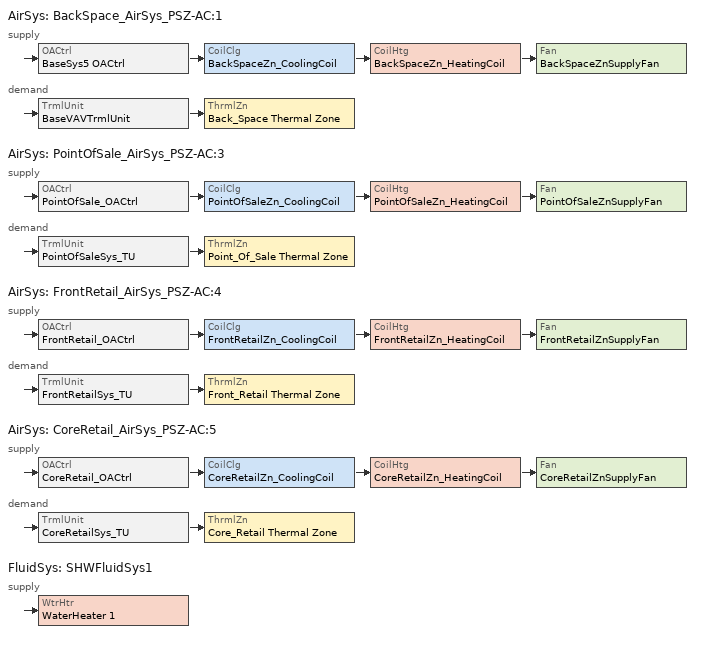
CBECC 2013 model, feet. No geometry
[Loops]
AirSys 'BackSpace_AirSys_PSZ-AC:1'
 supply: OACtrl 'BaseSys5 OACtrl' > CoilClg 'BackSpaceZn_CoolingCoil' > CoilHtg 'BackSpaceZn_HeatingCoil' > Fan 'BackSpaceZnSupplyFan'
 demand: TrmlUnit 'BaseVAVTrmlUnit' > ThrmlZn 'Back_Space Thermal Zone'
AirSys 'PointOfSale_AirSys_PSZ-AC:3'
 supply: OACtrl 'PointOfSale_OACtrl' > CoilClg 'PointOfSaleZn_CoolingCoil' > CoilHtg 'PointOfSaleZn_HeatingCoil' > Fan 'PointOfSaleZnSupplyFan'
 demand: TrmlUnit 'PointOfSaleSys_TU' > ThrmlZn 'Point_Of_Sale Thermal Zone'
AirSys 'FrontRetail_AirSys_PSZ-AC:4'
 supply: OACtrl 'FrontRetail_OACtrl' > CoilClg 'FrontRetailZn_CoolingCoil' > CoilHtg 'FrontRetailZn_HeatingCoil' > Fan 'FrontRetailZnSupplyFan'
 demand: TrmlUnit 'FrontRetailSys_TU' > ThrmlZn 'Front_Retail Thermal Zone'
AirSys 'CoreRetail_AirSys_PSZ-AC:5'
 supply: OACtrl 'CoreRetail_OACtrl' > CoilClg 'CoreRetailZn_CoolingCoil' > CoilHtg 'CoreRetailZn_HeatingCoil' > Fan 'CoreRetailZnSupplyFan'
 demand: TrmlUnit 'CoreRetailSys_TU' > ThrmlZn 'Core_Retail Thermal Zone'
FluidSys 'SHWFluidSys1'
 supply: WtrHtr 'WaterHeater 1'
[Proj]
050016RetlMed-SG-Baseline: ZipCode=95715; AutoHardSizeAirFlowPerSqFt=1; AutoHardSizeAirFlowPerTon=400; CompType=NewComplete
[Bldg]
Retail Standalone: TotStoryCnt=1; AboveGrdStoryCnt=1
[Story]
BuildingStory 1: Z=0; FlrToFlrHgt=20; FlrToCeilingHgt=20
[Spc] Story=BuildingStory 1; SHWFluidSegRef=SHWSupply1
Name | ThrmlZnRef | Area | FlrToCeilingHgt | SpcFuncDefaultsRef | OccSchRef | InfSchRef[1] | IntLtgRegSchRef | RecptSchRef | ProcGasSchRef | CommRfrgEqpSchRef | HotWtrHtgSchRef | CondgType | RecptPwrDens
Back_Space | Back_Space Thermal Zone | 4089.1 | 20 | Retail Back_Space | AssemblyOccupancy | AssemblyInfiltration | AssemblyLights | AssemblyReceptacle | RetailGasEquipment | AssemblyReceptacle | RetailHotWater
Core_Retail | Core_Retail Thermal Zone | 17227.4 | 20 | Retail Sales | RetailOccupancy | RetailInfiltration | RetailLights | RetailReceptacle | RetailGasEquipment | RetailRefrigeration | RetailHotWater
Front_Entry | Front_Entry Thermal Zone | 129.2 |  | Retail, Main Entry |  | AssemblyInfiltration |  |  |  |  |  | Unconditioned | 0
Front_Retail | Front_Retail Thermal Zone | 1623.3 |  | Retail Sales | RetailOccupancy | RetailInfiltration | RetailLights | RetailReceptacle | RetailGasEquipment | RetailRefrigeration | RetailHotWater
Point_Of_Sale | Point_Of_Sale Thermal Zone | 1623.3 |  | Retail Sales | RetailOccupancy | RetailInfiltration | RetailLights | RetailReceptacle | RetailGasEquipment | RetailRefrigeration | RetailHotWater
[ThrmlZn]
Name | PriAirCondgSysRef | ClgTstatSchRef | HtgTstatSchRef | VentCtrlMthd | Type
Back_Space Thermal Zone | BackSpace_AirSys_PSZ-AC:1 | AssemblyCooling | AssemblyHeating | CO2Sensors
Core_Retail Thermal Zone | CoreRetail_AirSys_PSZ-AC:5 | RetailCooling | RetailHeating | CO2Sensors
Front_Retail Thermal Zone | FrontRetail_AirSys_PSZ-AC:4 | RetailCooling | RetailHeating | CO2Sensors | Conditioned
Point_Of_Sale Thermal Zone | PointOfSale_AirSys_PSZ-AC:3 | RetailCooling | RetailHeating | CO2Sensors
Front_Entry Thermal Zone |  |  |  |  | Unconditioned
[AirSys] Type=SZAC; AvailSchRef=RetailHVACAvail; NightCycleFanCtrl=CycleOnCallPrimaryZone
BackSpace_AirSys_PSZ-AC:1: CtrlSysType=DDCToZone; CtrlZnRef=Back_Space Thermal Zone; ReheatCtrlMthd=DualMaximum; ClgCtrl=NoSATControl
PointOfSale_AirSys_PSZ-AC:3: CtrlZnRef=Point_Of_Sale Thermal Zone
FrontRetail_AirSys_PSZ-AC:4: CtrlZnRef=Front_Retail Thermal Zone
CoreRetail_AirSys_PSZ-AC:5: CtrlZnRef=Core_Retail Thermal Zone
[AirSeg]
Name | Sys | Type | Path
BackSpaceSys_SupAirSeg | BackSpace_AirSys_PSZ-AC:1 | Supply | Ducted
BaseSys5 RetAirSeg | BackSpace_AirSys_PSZ-AC:1 | Return
PointOfSaleSys_SupAirSeg | PointOfSale_AirSys_PSZ-AC:3 | Supply
PointOfSaleSys_RetAirSeg | PointOfSale_AirSys_PSZ-AC:3 | Return
FrontRetailSys_SupAirSeg | FrontRetail_AirSys_PSZ-AC:4 | Supply
FrontRetailSys_RetAirSeg | FrontRetail_AirSys_PSZ-AC:4 | Return
CoreRetailSys_SupAirSeg | CoreRetail_AirSys_PSZ-AC:5 | Supply
CoreRetailSys_RetAirSeg | CoreRetail_AirSys_PSZ-AC:5 | Return
[CoilClg] Type=DirectExpansion; DXEER=11.2
Name | Sys | DXSEER
BackSpaceZn_CoolingCoil | BackSpace_AirSys_PSZ-AC:1
PointOfSaleZn_CoolingCoil | PointOfSale_AirSys_PSZ-AC:3
FrontRetailZn_CoolingCoil | FrontRetail_AirSys_PSZ-AC:4
CoreRetailZn_CoolingCoil | CoreRetail_AirSys_PSZ-AC:5 | 0
[CoilHtg] Type=Furnace; FurnThrmlEff=0.82
Name | Sys | FluidFlowRtDsgn
BackSpaceZn_HeatingCoil | BackSpace_AirSys_PSZ-AC:1 | 28.5
PointOfSaleZn_HeatingCoil | PointOfSale_AirSys_PSZ-AC:3
FrontRetailZn_HeatingCoil | FrontRetail_AirSys_PSZ-AC:4
CoreRetailZn_HeatingCoil | CoreRetail_AirSys_PSZ-AC:5
[Fan] FlowEff=0.56; TotStaticPress=2.5; MtrEff=0.865
Name | Sys | CtrlMthd | FlowMin
BackSpaceZnSupplyFan | BackSpace_AirSys_PSZ-AC:1 | ConstantVolume | 10954
PointOfSaleZnSupplyFan | PointOfSale_AirSys_PSZ-AC:3
FrontRetailZnSupplyFan | FrontRetail_AirSys_PSZ-AC:4
CoreRetailZnSupplyFan | CoreRetail_AirSys_PSZ-AC:5
[OACtrl] EconoCtrlMthd=DifferentialDryBulb; EconoIntegration=Integrated
Name | Sys | AirSegSupRef | AirSegRetRef
BaseSys5 OACtrl | BackSpace_AirSys_PSZ-AC:1 | BackSpaceSys_SupAirSeg | BaseSys5 RetAirSeg
PointOfSale_OACtrl | PointOfSale_AirSys_PSZ-AC:3 | PointOfSaleSys_SupAirSeg | PointOfSaleSys_RetAirSeg
FrontRetail_OACtrl | FrontRetail_AirSys_PSZ-AC:4 | FrontRetailSys_SupAirSeg | FrontRetailSys_RetAirSeg
CoreRetail_OACtrl | CoreRetail_AirSys_PSZ-AC:5 | CoreRetailSys_SupAirSeg | CoreRetailSys_RetAirSeg
[TrmlUnit] Type=Uncontrolled
Name | Sys | ZnServedRef | PriAirSegRef
BaseVAVTrmlUnit | BackSpace_AirSys_PSZ-AC:1 | Back_Space Thermal Zone | BackSpaceSys_SupAirSeg
PointOfSaleSys_TU | PointOfSale_AirSys_PSZ-AC:3 | Point_Of_Sale Thermal Zone | PointOfSaleSys_SupAirSeg
FrontRetailSys_TU | FrontRetail_AirSys_PSZ-AC:4 | Front_Retail Thermal Zone | FrontRetailSys_SupAirSeg
CoreRetailSys_TU | CoreRetail_AirSys_PSZ-AC:5 | Core_Retail Thermal Zone | CoreRetailSys_SupAirSeg
[SpcFuncDefaults]
Name | SpcFunc
Retail Back_Space | Commercial and Industrial Storage Areas (conditioned or unconditioned)
Retail Sales | Retail Merchandise Sales, Wholesale Showroom
Retail, Main Entry | Lobby, Main Entry
[FluidSys]
SHWFluidSys1: Type=ServiceHotWater; DsgnSupWtrTemp=180
[WtrHtr]
WaterHeater 1: Sys=SHWFluidSys1; FluidSegOutRef=SHWSupply1; FluidSegMakeupRef=SHWMakeup1
[FluidSeg] Sys=SHWFluidSys1
Name | Type | Src
SHWSupply1 | PrimarySupply
SHWMakeup1 | MakeupFluid | MunicipalWater
[Sch] EndMonth[1]=12; EndDay[1]=31
Name | Type | SchWeekRef[1]
AssemblyOccupancy | Fraction | AssemblyOccupancyWk
RetailHotWater | Fraction | RetailHotWaterWk
AssemblyLights | Fraction | AssemblyLightsWk
AssemblyReceptacle | Fraction | AssemblyReceptacleWk
RetailGasEquipment | Fraction | RetailGasEquipmentWk
RetailOccupancy | Fraction | RetailOccupancyWk
RetailLights | Fraction | RetailLightsWk
RetailReceptacle | Fraction | RetailReceptacleWk
RetailRefrigeration | Fraction | RetailRefrigerationWk
AssemblyInfiltration | Fraction | AssemblyInfiltrationWk
RetailInfiltration | Fraction | RetailInfiltrationWk
AssemblyHeating | Temperature | AssemblyHeatingWk
AssemblyCooling | Temperature | AssemblyCoolingWk
RetailHeating | Temperature | RetailHeatingWk
RetailCooling | Temperature | RetailCoolingWk
RetailHVACAvail | OnOff | RetailHVACAvailWk
[SchWeek]
Name | Type | SchDaySunRef | SchDayMonRef | SchDayTueRef | SchDayWedRef | SchDayThuRef | SchDayFriRef | SchDaySatRef | SchDayHolRef | SchDayClgDDRef | SchDayHtgDDRef
AssemblyOccupancyWk | Fraction | AssemblyOccupancySun | AssemblyOccupancyWD | AssemblyOccupancyWD | AssemblyOccupancyWD | AssemblyOccupancyWD | AssemblyOccupancyWD | AssemblyOccupancySat | AssemblyOccupancySun | OnDay | OffDay
RetailHotWaterWk | Fraction | RetailHotWaterSun | RetailHotWaterWD |  |  |  |  | RetailHotWaterSat |  |  | RetailHotWaterSat
AssemblyLightsWk | Fraction | AssemblyLightsSun | AssemblyLightsWD | AssemblyLightsWD | AssemblyLightsWD | AssemblyLightsWD | AssemblyLightsWD | AssemblyLightsSat | AssemblyLightsSun | OnDay | OffDay
AssemblyReceptacleWk | Fraction | AssemblyReceptacleSun | AssemblyReceptacleWD | AssemblyReceptacleWD | AssemblyReceptacleWD | AssemblyReceptacleWD | AssemblyReceptacleWD | AssemblyReceptacleSat | AssemblyReceptacleSun | OnDay | OffDay
RetailGasEquipmentWk | Fraction | RetailGasEquipmentSun | RetailGasEquipmentWD |  |  |  |  | RetailGasEquipmentSat |  | OnDay | OffDay
RetailOccupancyWk | Fraction | RetailOccupancySun | RetailOccupancyWD | RetailOccupancyWD | RetailOccupancyWD | RetailOccupancyWD | RetailOccupancyWD | RetailOccupancySat | RetailOccupancySun | OnDay | OffDay
RetailLightsWk | Fraction | RetailLightsSun | RetailLightsWD | RetailLightsWD | RetailLightsWD | RetailLightsWD | RetailLightsWD | RetailLightsSat | RetailLightsSun | OnDay | OffDay
RetailReceptacleWk | Fraction | RetailReceptacleSun | RetailReceptacleWD | RetailReceptacleWD | RetailReceptacleWD | RetailReceptacleWD | RetailReceptacleWD | RetailReceptacleSat | RetailReceptacleSun | OnDay | OffDay
RetailRefrigerationWk | Fraction | RetailRefrigerationSun | RetailRefrigerationWD | RetailRefrigerationWD | RetailRefrigerationWD | RetailRefrigerationWD | RetailRefrigerationWD | RetailRefrigerationSat | RetailRefrigerationSun | RetailRefrigerationWD | RetailRefrigerationSun
AssemblyInfiltrationWk | Fraction | AssemblyInfiltrationSun | AssemblyInfiltrationWD | AssemblyInfiltrationWD | AssemblyInfiltrationWD | AssemblyInfiltrationWD | AssemblyInfiltrationWD | AssemblyInfiltrationSat | AssemblyInfiltrationSun | AssemblyInfiltrationWD | AssemblyInfiltrationWD
RetailInfiltrationWk | Fraction | RetailInfiltrationSun | RetailInfiltrationWD | RetailInfiltrationWD | RetailInfiltrationWD | RetailInfiltrationWD | RetailInfiltrationWD | RetailInfiltrationSat | RetailInfiltrationSun | RetailInfiltrationWD | RetailInfiltrationWD
AssemblyHeatingWk | Temperature | AssemblyHeatingSun | AssemblyHeatingWD |  |  |  |  | AssemblyHeatingSat |  |  | AssemblyHeatingWD
AssemblyCoolingWk | Temperature | AssemblyCoolingSun | AssemblyCoolingWD |  |  |  |  | AssemblyCoolingSat |  |  | AssemblyCoolingWD
RetailHeatingWk | Temperature | RetailHeatingSun | RetailHeatingWD |  |  |  |  | RetailHeatingSat |  | RetailHeatingSummDD | RetailHeatingWD
RetailCoolingWk | Temperature | RetailCoolingSun | RetailCoolingWD |  |  |  |  | RetailCoolingSat |  |  | RetailCoolingWinDD
RetailHVACAvailWk | OnOff | RetailHVACAvailSun | RetailHVACAvailWD | RetailHVACAvailWD | RetailHVACAvailWD | RetailHVACAvailWD | RetailHVACAvailWD | RetailHVACAvailSat | RetailHVACAvailSun | OnDay | OnDay
[SchDay]
Name | Type | Hr
AssemblyOccupancySun | Fraction | ( 0, 0, 0, 0, 0, 0, 0, 0, 0.1, 0.1, 0.1, 0.1, 0.1, 0.7, 0.7, 0.7, 0.7, 0.7, 0.7, 0.7, 0.7, 0.7, 0.2, 0 )
AssemblyOccupancyWD | Fraction | ( 0, 0, 0, 0, 0, 0, 0, 0, 0.2, 0.2, 0.2, 0.8, 0.8, 0.8, 0.8, 0.8, 0.8, 0.8, 0.2, 0.2, 0.2, 0.2, 0.1, 0 )
AssemblyOccupancySat | Fraction | ( 0, 0, 0, 0, 0, 0, 0, 0, 0.2, 0.2, 0.2, 0.6, 0.6, 0.6, 0.6, 0.6, 0.6, 0.6, 0.6, 0.6, 0.6, 0.8, 0.1, 0 )
OnDay | Fraction | ( 1, 1, 1, 1, 1, 1, 1, 1, 1, 1, 1, 1, 1, 1, 1, 1, 1, 1, 1, 1, 1, 1, 1, 1 )
OffDay | Fraction | ( 0, 0, 0, 0, 0, 0, 0, 0, 0, 0, 0, 0, 0, 0, 0, 0, 0, 0, 0, 0, 0, 0, 0, 0 )
RetailHotWaterSun | Fraction | ( 0.07, 0.07, 0.07, 0.06, 0.06, 0.06, 0.07, 0.1, 0.12, 0.14, 0.29, 0.31, 0.36, 0.36, 0.34, 0.35, 0.37, 0.34, 0.25, 0.27, 0.21, 0.16, 0.1, 0.06 )
RetailHotWaterWD | Fraction | ( 0.04, 0.05, 0.05, 0.04, 0.04, 0.04, 0.04, 0.15, 0.23, 0.32, 0.41, 0.57, 0.62, 0.61, 0.5, 0.45, 0.46, 0.47, 0.42, 0.34, 0.33, 0.23, 0.13, 0.08 )
RetailHotWaterSat |  | ( 0.11, 0.1, 0.08, 0.06, 0.06, 0.06, 0.07, 0.2, 0.2, 0.24, 0.42, 0.54, 0.59, 0.6, 0.49, 0.48, 0.47, 0.46, 0.44, 0.36, 0.29, 0.22, 0.16, 0.13 )
AssemblyLightsSun | Fraction | ( 0.05, 0.05, 0.05, 0.05, 0.05, 0.05, 0.05, 0.3, 0.3, 0.3, 0.3, 0.3, 0.55, 0.55, 0.55, 0.55, 0.55, 0.55, 0.55, 0.55, 0.55, 0.55, 0.05, 0.05 )
AssemblyLightsWD | Fraction | ( 0.05, 0.05, 0.05, 0.05, 0.05, 0.05, 0.35, 0.35, 0.35, 0.65, 0.65, 0.65, 0.65, 0.65, 0.65, 0.65, 0.65, 0.65, 0.65, 0.65, 0.65, 0.65, 0.25, 0.05 )
AssemblyLightsSat | Fraction | ( 0.05, 0.05, 0.05, 0.05, 0.05, 0.05, 0.05, 0.3, 0.3, 0.4, 0.4, 0.4, 0.4, 0.4, 0.4, 0.4, 0.4, 0.4, 0.4, 0.4, 0.4, 0.4, 0.4, 0.05 )
AssemblyReceptacleSun | Fraction | ( 0.05, 0.05, 0.05, 0.05, 0.05, 0.05, 0.05, 0.3, 0.3, 0.3, 0.3, 0.3, 0.65, 0.65, 0.65, 0.65, 0.65, 0.65, 0.65, 0.65, 0.65, 0.65, 0.05, 0.05 )
AssemblyReceptacleWD | Fraction | ( 0.05, 0.05, 0.05, 0.05, 0.05, 0.05, 0.4, 0.4, 0.4, 0.75, 0.75, 0.75, 0.75, 0.75, 0.75, 0.75, 0.75, 0.75, 0.75, 0.75, 0.75, 0.75, 0.25, 0.05 )
AssemblyReceptacleSat | Fraction | ( 0.05, 0.05, 0.05, 0.05, 0.05, 0.05, 0.05, 0.3, 0.3, 0.5, 0.5, 0.5, 0.5, 0.5, 0.5, 0.5, 0.5, 0.5, 0.5, 0.5, 0.5, 0.5, 0.5, 0.05 )
RetailGasEquipmentSun; RetailRefrigerationSun; RetailRefrigerationWD; RetailRefrigerationSat | Fraction | ( 0.9, 0.9, 0.9, 0.9, 0.9, 0.9, 0.9, 0.9, 0.9, 0.9, 0.9, 0.9, 0.9, 0.9, 0.9, 0.9, 0.9, 0.9, 0.9, 0.9, 0.9, 0.9, 0.9, 0.9 )
RetailGasEquipmentWD; RetailGasEquipmentSat | Fraction | ( 0, 0, 0, 0, 0, 0, 0, 0.5, 0.5, 0.75, 0.9, 0.9, 0.9, 0.75, 0.75, 0.9, 0.9, 0.9, 0.75, 0.5, 0.5, 0, 0, 0 )
RetailOccupancySun | Fraction | ( 0, 0, 0, 0, 0, 0, 0, 0, 0, 0.1, 0.2, 0.2, 0.4, 0.4, 0.4, 0.4, 0.4, 0.2, 0.1, 0, 0, 0, 0, 0 )
RetailOccupancyWD | Fraction | ( 0, 0, 0, 0, 0, 0, 0, 0.1, 0.2, 0.5, 0.5, 0.7, 0.7, 0.7, 0.7, 0.8, 0.7, 0.5, 0.5, 0.3, 0.3, 0, 0, 0 )
RetailOccupancySat | Fraction | ( 0, 0, 0, 0, 0, 0, 0, 0.1, 0.2, 0.5, 0.6, 0.8, 0.8, 0.8, 0.8, 0.8, 0.8, 0.6, 0.2, 0.2, 0.2, 0.1, 0, 0 )
RetailLightsSun | Fraction | ( 0.05, 0.05, 0.05, 0.05, 0.05, 0.05, 0.05, 0.05, 0.1, 0.1, 0.4, 0.4, 0.55, 0.55, 0.55, 0.55, 0.55, 0.4, 0.2, 0.05, 0.05, 0.05, 0.05, 0.05 )
RetailLightsWD | Fraction | ( 0.05, 0.05, 0.05, 0.05, 0.05, 0.05, 0.05, 0.2, 0.5, 0.85, 0.85, 0.85, 0.85, 0.85, 0.85, 0.85, 0.85, 0.85, 0.55, 0.55, 0.5, 0.2, 0.05, 0.05 )
RetailLightsSat | Fraction | ( 0.05, 0.05, 0.05, 0.05, 0.05, 0.05, 0.05, 0.1, 0.3, 0.55, 0.85, 0.85, 0.85, 0.85, 0.85, 0.85, 0.85, 0.85, 0.5, 0.3, 0.3, 0.1, 0.05, 0.05 )
RetailReceptacleSun | Fraction | ( 0.05, 0.05, 0.05, 0.05, 0.05, 0.05, 0.05, 0.05, 0.1, 0.1, 0.4, 0.4, 0.6, 0.6, 0.6, 0.6, 0.6, 0.4, 0.2, 0.05, 0.05, 0.05, 0.05, 0.05 )
RetailReceptacleWD | Fraction | ( 0.05, 0.05, 0.05, 0.05, 0.05, 0.05, 0.05, 0.2, 0.5, 0.9, 0.9, 0.9, 0.9, 0.9, 0.9, 0.9, 0.9, 0.9, 0.6, 0.6, 0.5, 0.2, 0.05, 0.05 )
RetailReceptacleSat | Fraction | ( 0.05, 0.05, 0.05, 0.05, 0.05, 0.05, 0.05, 0.1, 0.3, 0.6, 0.9, 0.9, 0.9, 0.9, 0.9, 0.9, 0.9, 0.9, 0.5, 0.3, 0.3, 0.1, 0.05, 0.05 )
AssemblyInfiltrationSun; AssemblyInfiltrationWD; AssemblyInfiltrationSat | Fraction | ( 1, 1, 1, 1, 1, 1, 1, 0.25, 0.25, 0.25, 0.25, 0.25, 0.25, 0.25, 0.25, 0.25, 0.25, 0.25, 0.25, 0.25, 0.25, 0.25, 0.25, 1 )
RetailInfiltrationSun | Fraction | ( 1, 1, 1, 1, 1, 1, 1, 1, 0.25, 0.25, 0.25, 0.25, 0.25, 0.25, 0.25, 0.25, 0.25, 0.25, 0.25, 1, 1, 1, 1, 1 )
RetailInfiltrationWD | Fraction | ( 1, 1, 1, 1, 1, 1, 0.25, 0.25, 0.25, 0.25, 0.25, 0.25, 0.25, 0.25, 0.25, 0.25, 0.25, 0.25, 0.25, 0.25, 0.25, 1, 1, 1 )
RetailInfiltrationSat | Fraction | ( 1, 1, 1, 1, 1, 1, 0.25, 0.25, 0.25, 0.25, 0.25, 0.25, 0.25, 0.25, 0.25, 0.25, 0.25, 0.25, 0.25, 0.25, 0.25, 0.25, 1, 1 )
AssemblyHeatingSun; AssemblyHeatingSat | Temperature | ( 60, 60, 60, 60, 60, 60, 70, 70, 70, 70, 70, 70, 70, 70, 70, 70, 70, 70, 70, 70, 70, 70, 70, 60 )
AssemblyHeatingWD | Temperature | ( 60, 60, 60, 60, 60, 70, 70, 70, 70, 70, 70, 70, 70, 70, 70, 70, 70, 70, 70, 70, 70, 70, 70, 60 )
AssemblyCoolingSun; AssemblyCoolingSat | Temperature | ( 85, 85, 85, 85, 85, 85, 75, 75, 75, 75, 75, 75, 75, 75, 75, 75, 75, 75, 75, 75, 75, 75, 75, 85 )
AssemblyCoolingWD | Temperature | ( 85, 85, 85, 85, 85, 75, 75, 75, 75, 75, 75, 75, 75, 75, 75, 75, 75, 75, 75, 75, 75, 75, 75, 85 )
RetailHeatingSun | Temperature | ( 60, 60, 60, 60, 60, 60, 60, 60, 70, 70, 70, 70, 70, 70, 70, 70, 70, 60, 60, 60, 60, 60, 60, 60 )
RetailHeatingWD | Temperature | ( 60, 60, 60, 60, 60, 60, 70, 70, 70, 70, 70, 70, 70, 70, 70, 70, 70, 70, 70, 70, 70, 60, 60, 60 )
RetailHeatingSat | Temperature | ( 60, 60, 60, 60, 60, 60, 70, 70, 70, 70, 70, 70, 70, 70, 70, 70, 70, 70, 70, 70, 70, 70, 60, 60 )
RetailHeatingSummDD | Temperature | ( 60, 60, 60, 60, 60, 60, 60, 60, 60, 60, 60, 60, 60, 60, 60, 60, 60, 60, 60, 60, 60, 60, 60, 60 )
RetailCoolingSun | Temperature | ( 85, 85, 85, 85, 85, 85, 85, 85, 75, 75, 75, 75, 75, 75, 75, 75, 75, 85, 85, 85, 85, 85, 85, 85 )
RetailCoolingWD | Temperature | ( 85, 85, 85, 85, 85, 85, 75, 75, 75, 75, 75, 75, 75, 75, 75, 75, 75, 75, 75, 75, 75, 85, 85, 85 )
RetailCoolingSat | Temperature | ( 85, 85, 85, 85, 85, 85, 75, 75, 75, 75, 75, 75, 75, 75, 75, 75, 75, 75, 75, 75, 75, 75, 85, 85 )
RetailCoolingWinDD | Temperature | ( 85, 85, 85, 85, 85, 85, 85, 85, 85, 85, 85, 85, 85, 85, 85, 85, 85, 85, 85, 85, 85, 85, 85, 85 )
RetailHVACAvailSun | OnOff | ( 0, 0, 0, 0, 0, 0, 0, 0, 1, 1, 1, 1, 1, 1, 1, 1, 1, 1, 1, 0, 0, 0, 0, 0 )
RetailHVACAvailWD | OnOff | ( 0, 0, 0, 0, 0, 0, 1, 1, 1, 1, 1, 1, 1, 1, 1, 1, 1, 1, 1, 1, 1, 0, 0, 0 )
RetailHVACAvailSat | OnOff | ( 0, 0, 0, 0, 0, 0, 1, 1, 1, 1, 1, 1, 1, 1, 1, 1, 1, 1, 1, 1, 1, 1, 0, 0 )
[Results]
End Use | Proposed Design Site (MWh) | Proposed Design Site (therms) | Proposed Design (kTDV/ft²-yr) | Standard Design Site (MWh) | Standard Design Site (therms) | Standard Design (kTDV/ft²-yr) | Compliance Margin (kTDV/ft²-yr)
Space Heating | -- | 2,379 | 17.9 | 0.0 | 3,621 | 26.9 | 9.0
Space Cooling | 29.4 | -- | 57.6 | 31.2 | -- | 58.1 | 0.5
Indoor Fans | 78.9 | -- | 76.1 | 19.8 | -- | 21.7 | -54.4
Heat Rejection | -- | -- | -- | -- | -- | -- | --
Pumps & Misc. | -- | -- | -- | 2.5 | -- | 1.8 | 1.8
Domestic HW | -- | 2,327 | 15.6 | -- | 2,327 | 15.6 | --
Lighting | 94.2 | -- | 96.0 | 94.2 | -- | 96.0 | --
Compliance Total | 202.5 | 4,706 | 263.2 | 147.7 | 5,948 | 220.1 | -43.1
Receptacle | 77.7 | -- | 79.4 | 77.7 | -- | 79.4 | 
Process | -- | -- | -- | -- | -- | -- | 
Process Ltg | -- | -- | -- | -- | -- | -- | 
TOTAL | 280.2 | 4,706 | 342.6 | 225.4 | 5,948 | 299.5 | 
FAIL
